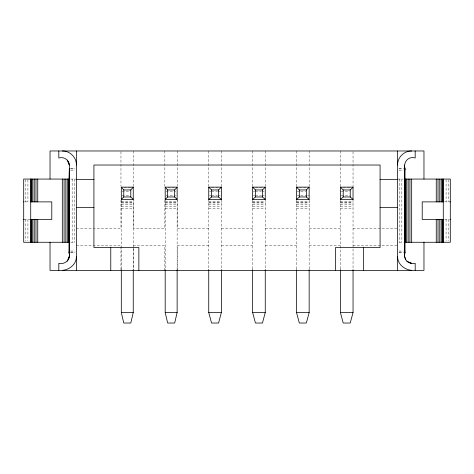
<?xml version="1.0" encoding="UTF-8"?>
<svg xmlns="http://www.w3.org/2000/svg" width="474" height="474" viewBox="0 0 474 474"><rect width="100%" height="100%" fill="white"/><g stroke="black" fill="none" stroke-linecap="round" stroke-linejoin="round"><path stroke-width="0.36" stroke-dasharray="2.37 1.78" d="M70.466 168.531L74.963 168.531M399.037 168.531L403.534 168.531M70.75 168.886L74.963 168.886M399.037 168.886L403.25 168.886M70.75 170.29L74.963 170.29M399.037 170.29L403.25 170.29M70.75 179.065L76.018 179.065M397.982 179.065L403.25 179.065M124.117 187.846L131.138 187.846M168.009 187.846L175.03 187.846M211.546 187.846L218.567 187.846M255.433 187.846L262.454 187.846M299.325 187.846L308.45 187.846M343.212 187.846L350.938 187.846M122.014 191.709L129.734 191.709M165.9 191.709L175.73 191.709M209.437 191.709L210.841 191.709M211.546 191.709L217.163 191.709M217.862 191.709L220.671 191.709M253.329 191.709L254.734 191.709M255.433 191.709L261.05 191.709M261.755 191.709L264.563 191.709M297.216 191.709L300.024 191.709M300.729 191.709L305.641 191.709M341.102 191.709L349.534 191.709M122.014 195.217L129.734 195.217M165.9 195.217L175.73 195.217M209.437 195.217L210.841 195.217M211.546 195.217L217.163 195.217M217.862 195.217L220.671 195.217M253.329 195.217L254.734 195.217M255.433 195.217L261.05 195.217M261.755 195.217L264.563 195.217M297.216 195.217L300.024 195.217M300.729 195.217L307.045 195.217M307.75 195.217L309.155 195.217M341.102 195.217L349.534 195.217M121.308 201.189L133.247 201.189M165.195 201.189L177.134 201.189M208.738 201.189L221.376 201.189M252.624 201.189L265.262 201.189M296.511 201.189L309.155 201.189M340.403 201.189L353.041 201.189M25.104 201.888L29.317 201.888M444.683 201.888L449.95 201.888M121.308 202.594L133.247 202.594M165.195 202.594L177.134 202.594M208.738 202.594L221.376 202.594M252.624 202.594L265.262 202.594M296.511 202.594L309.155 202.594M340.403 202.594L353.041 202.594M121.308 202.943L133.247 202.943M165.195 202.943L177.134 202.943M208.738 202.943L221.376 202.943M252.624 202.943L265.262 202.943M296.511 202.943L309.155 202.943M340.403 202.943L353.041 202.943M121.308 204.347L133.247 204.347M165.195 204.347L177.134 204.347M208.738 204.347L221.376 204.347M252.624 204.347L265.262 204.347M296.511 204.347L309.155 204.347M340.403 204.347L353.041 204.347M121.308 206.451L133.247 206.451M165.195 206.451L177.134 206.451M208.738 206.451L221.376 206.451M252.624 206.451L265.262 206.451M296.511 206.451L309.155 206.451M340.403 206.451L353.041 206.451M121.308 208.21L133.247 208.21M165.195 208.21L177.134 208.21M208.738 208.21L221.376 208.21M252.624 208.21L265.262 208.21M296.511 208.21L309.155 208.21M340.403 208.21L353.041 208.21M24.05 219.444L31.053 219.444M444.683 219.444L448.896 219.444M76.367 228.225L120.959 228.225L120.959 200.265M208.738 228.225L177.489 228.225L177.489 200.265M221.376 228.225L252.624 228.225M265.262 228.225L296.511 228.225M309.155 228.225L340.403 228.225M353.041 228.225L396.904 228.225M70.75 242.267L74.963 242.267M399.037 242.267L403.25 242.267M76.367 245.775L120.959 245.775L120.959 270.358M208.738 245.775L177.489 245.775L177.489 270.358M221.376 245.775L252.624 245.775M265.262 245.775L296.511 245.775M309.155 245.775L340.403 245.775M353.041 245.775L396.904 245.775M70.75 251.042L74.963 251.042M399.037 251.042L403.25 251.042M70.75 252.097L74.963 252.097M399.037 252.097L403.25 252.097M70.466 252.802L74.963 252.802M399.037 252.802L403.534 252.802M448.546 179.8L448.546 201.888M448.546 219.444L448.546 240.792M446.087 179.8L446.087 201.888M446.087 219.444L446.087 240.792M401.845 179.065L401.845 242.267M399.386 179.065L399.386 242.267M353.041 151.716L353.041 187.141M353.041 199.08L353.041 268.912M340.403 150.975L340.403 187.141M340.403 200.135L340.403 268.912M309.155 150.975L309.155 186.406M309.155 200.135L309.155 268.912M296.511 150.975L296.511 187.141M296.511 200.135L296.511 268.912M265.262 150.975L265.262 186.406M265.262 199.08L265.262 268.912M252.624 150.975L252.624 187.141M252.624 200.135L252.624 268.912M221.376 150.975L221.376 186.406M221.376 199.08L221.376 268.912M208.738 150.975L208.738 186.406M208.738 199.08L208.738 270.358M177.489 150.975L177.489 186.288M177.134 200.135L177.134 268.853M165.195 199.08L165.195 268.853M164.845 150.975L164.845 186.288M164.845 200.265L164.845 228.225L133.597 228.225L133.597 200.265M164.845 270.358L164.845 245.775L133.597 245.775L133.597 270.358M133.597 150.975L133.597 186.288M133.247 199.08L133.247 268.853M121.308 200.135L121.308 268.853M120.959 151.716L120.959 186.288M74.614 179.065L74.614 242.267M72.155 179.065L72.155 242.267M27.913 179.8L27.913 201.888M27.913 219.444L27.913 240.792M25.454 179.8L25.454 201.888M25.454 219.444L25.454 240.792"/><path stroke-width="0.71" d="M69.346 168.531L68.991 179.065L68.991 252.802C71.278 259.171 65.074 264.936 58.812 263.331L58.812 270.358M397.633 165.023C397.277 157.475 404.18 150.744 411.675 150.975M76.367 256.31C76.729 264.03 69.565 269.813 62.325 270.358M415.188 150.975L415.188 158.002C408.434 155.822 403.072 162.227 405.009 168.531L405.009 252.802C402.722 259.171 408.926 264.936 415.188 263.331L415.188 270.358M68.991 252.802L69.346 251.042M405.009 168.531L404.654 170.29L405.009 169.864M133.247 269.593L133.247 312.49L130.788 323.025L123.767 323.025L121.308 312.49L121.308 269.593M177.134 269.593L177.134 312.49L174.675 323.025L167.654 323.025L165.195 312.49L165.195 269.593M221.376 269.593L221.376 312.49L218.567 323.025L211.546 323.025L208.738 312.49L208.738 269.593M265.262 269.593L265.262 312.49L262.454 323.025L255.433 323.025L252.624 312.49L252.624 269.593M309.155 269.593L309.155 312.49L306.346 323.025L299.325 323.025L296.511 312.49L296.511 269.593M353.041 269.593L353.041 312.49L350.233 323.025L343.212 323.025L340.403 312.49L340.403 269.593M68.292 259.823L69.346 256.31L69.346 165.023C69.044 159.779 63.854 156.444 58.812 158.002L58.812 150.975M67.237 261.227L69.346 256.31M133.247 199.43L130.788 196.971L130.788 189.95L133.247 187.141L121.308 187.141L121.308 199.43L133.247 199.43L133.247 187.141M177.134 199.43L174.675 196.971L174.675 189.95L177.134 187.141L165.195 187.141L165.195 199.43L177.134 199.43L177.134 187.141M121.308 199.43L123.767 196.971L130.788 196.971M165.195 199.43L167.654 196.971L167.654 189.95L165.195 187.141M208.738 187.141L211.546 189.95L218.567 189.95L221.376 187.141L221.376 199.43L208.738 199.43L208.738 187.141L221.376 187.141M252.624 187.141L255.433 189.95L262.454 189.95L265.262 187.141L265.262 199.43L252.624 199.43L252.624 187.141L265.262 187.141M296.511 187.141L299.325 189.95L306.346 189.95L309.155 187.141L309.155 199.43L296.511 199.43L296.511 187.141L309.155 187.141M340.403 187.141L343.212 189.95L350.233 189.95L353.041 187.141L353.041 199.43L340.403 199.43L340.403 187.141L353.041 187.141M208.738 199.43L211.546 196.971L218.567 196.971L221.376 199.43M252.624 199.43L255.433 196.971L262.454 196.971L265.262 199.43M296.511 199.43L299.325 196.971L306.346 196.971L309.155 199.43M340.403 199.43L343.212 196.971L350.233 196.971L353.041 199.43M69.346 179.065L23.7 179.065L23.7 242.267L69.346 242.267M404.654 179.065L450.3 179.065L450.3 242.267L404.654 242.267M76.367 179.415L93.923 179.415M380.077 179.415L397.633 179.415M121.308 187.141L123.767 189.95L130.788 189.95M167.654 189.95L174.675 189.95M167.654 196.971L174.675 196.971M23.7 201.888L24.05 201.888M30.721 201.888L51.79 201.888L51.79 219.444L30.431 219.444M443.279 201.888L422.21 201.888L422.21 219.444L443.279 219.444M449.95 201.888L450.3 201.888M76.367 207.505L93.923 207.505M380.077 207.505L397.633 207.505M23.7 219.444L24.05 219.444M449.95 219.444L450.3 219.444M121.308 312.49L133.247 312.49M165.195 312.49L177.134 312.49M208.738 312.49L221.376 312.49M252.624 312.49L265.262 312.49M296.511 312.49L309.155 312.49M340.403 312.49L353.041 312.49M62.325 150.975C69.82 150.744 76.723 157.475 76.367 165.023M411.675 270.358C404.435 269.813 397.271 264.03 397.633 256.31M408.167 262.282L411.675 263.331L406.763 261.227M67.237 160.105L69.346 165.023L68.292 161.51M405.708 259.823L404.654 256.31L404.654 165.023M404.654 251.042L405.009 252.802M443.279 179.065L443.279 242.267M442.929 179.065L442.929 201.888M442.929 219.444L442.929 242.267M442.224 179.065L442.224 201.888M442.224 219.444L442.224 242.267M441.17 179.065L441.17 201.888M441.17 219.444L441.17 242.267M439.765 179.065L439.765 201.888M439.765 219.444L439.765 242.267M438.012 179.065L438.012 201.888M438.012 219.444L438.012 242.267M436.258 179.065L436.258 201.888M436.258 219.444L436.258 242.267M423.969 179.065L423.969 150.975L50.031 150.975L50.031 179.065M423.969 242.267L423.969 270.358L50.031 270.358L50.031 242.267M411.675 179.065L411.675 242.267M409.921 179.065L409.921 242.267M408.167 179.065L408.167 242.267M406.763 179.065L406.763 242.267M405.708 179.065L405.708 242.267M397.633 150.975L397.633 270.358M363.576 247.535L363.576 270.358M350.233 189.95L350.233 196.971M343.212 189.95L343.212 196.971M335.485 270.358L335.485 247.535L380.077 247.535L380.077 165.023L93.923 165.023L93.923 247.535L138.864 247.535L138.864 270.358M306.346 189.95L306.346 196.971M299.325 189.95L299.325 196.971M262.454 189.95L262.454 196.971M255.433 189.95L255.433 196.971M218.567 189.95L218.567 196.971M211.546 189.95L211.546 196.971M123.767 189.95L123.767 196.971M110.774 247.535L110.774 270.358M76.367 150.975L76.367 270.358M68.292 179.065L68.292 242.267M67.237 179.065L67.237 242.267M65.833 179.065L65.833 242.267M64.079 179.065L64.079 242.267M62.325 179.065L62.325 242.267M37.742 179.065L37.742 201.888M37.742 219.444L37.742 242.267M35.988 179.065L35.988 201.888M35.988 219.444L35.988 242.267M34.235 179.065L34.235 201.888M34.235 219.444L34.235 242.267M32.83 179.065L32.83 201.888M32.83 219.444L32.83 242.267M31.776 179.065L31.776 201.888M31.776 219.444L31.776 242.267M31.071 179.065L31.071 201.888M31.071 219.444L31.071 242.267M30.721 179.065L30.721 242.267"/></g></svg>
